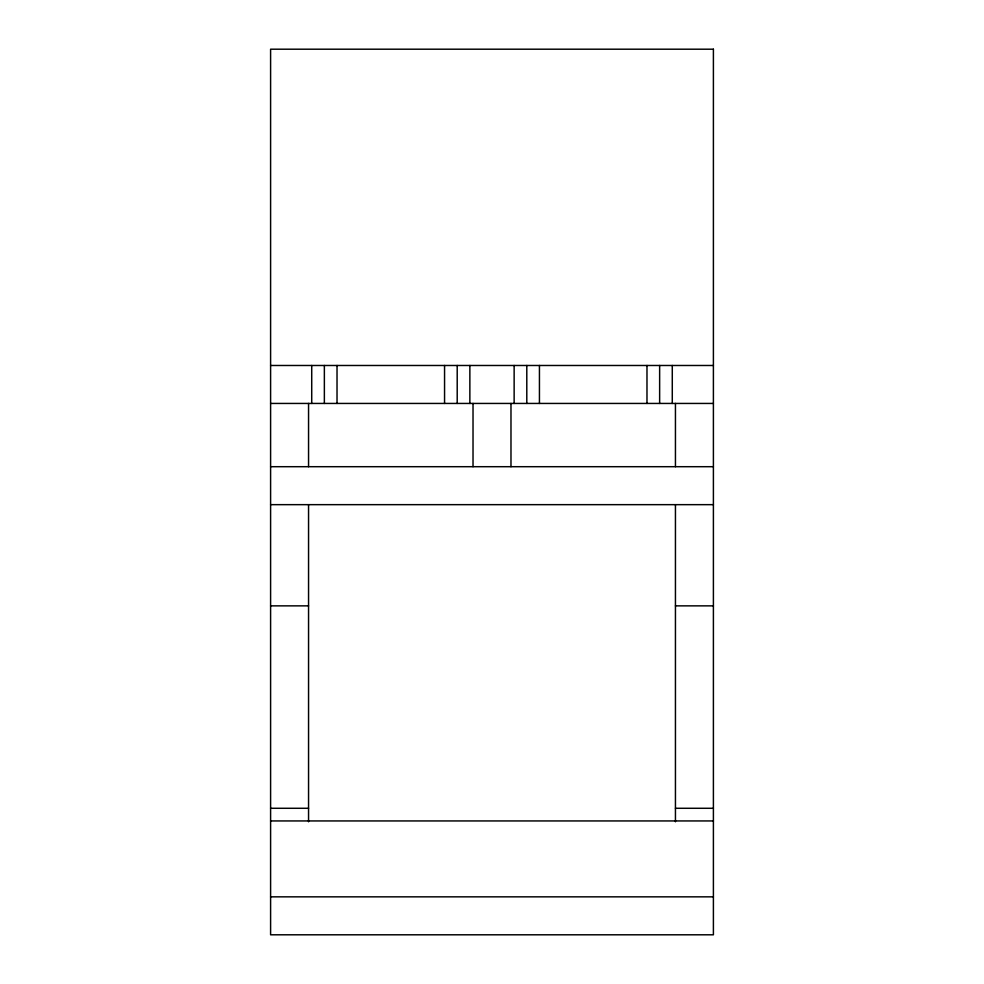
<?xml version="1.0" encoding="UTF-8"?>
<svg xmlns="http://www.w3.org/2000/svg" width="984" height="984" viewBox="0 0 984 984"><rect width="100%" height="100%" fill="white"/><g stroke="black" fill="none" stroke-linecap="round" stroke-linejoin="round"><path stroke-width="1.48" d="M270.6 365.482L713.4 365.482M270.6 403.44L713.4 403.44M270.6 466.699L713.4 466.699M270.6 504.657L713.4 504.657M270.6 605.861L308.558 605.861M675.442 605.861L713.4 605.861M270.6 808.282L308.558 808.282M675.442 808.282L713.4 808.282M270.6 820.939L713.4 820.939M270.6 896.842L713.4 896.842M675.442 403.44L675.442 466.699M675.442 504.657L675.442 821.775M672.281 365.482L672.281 403.44M659.637 365.482L659.637 403.44M646.98 365.482L646.98 403.44M539.441 365.482L539.441 403.44M526.797 365.482L526.797 403.44M514.14 365.482L514.14 403.44M510.979 403.44L510.979 466.699M473.021 403.44L473.021 466.699M469.86 365.482L469.86 403.44M457.203 365.482L457.203 403.44M444.559 365.482L444.559 403.44M337.02 365.482L337.02 403.44M324.363 365.482L324.363 403.44M311.719 365.482L311.719 403.44M308.558 403.44L308.558 466.699M308.558 504.657L308.558 821.775M713.4 49.2L270.6 49.2L270.6 934.8L713.4 934.8L713.4 49.2"/></g></svg>
